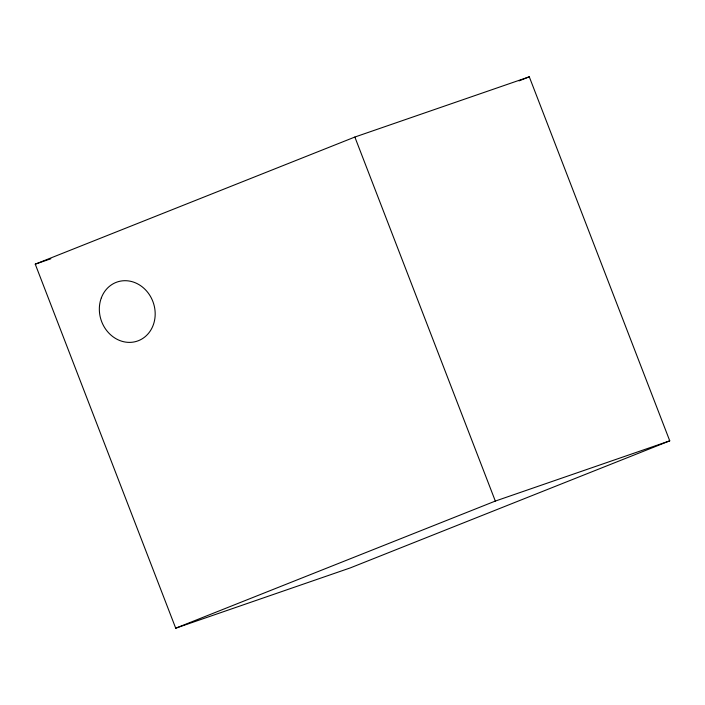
<?xml version="1.0" encoding="UTF-8"?>
<svg xmlns="http://www.w3.org/2000/svg" width="705" height="705" viewBox="0 0 705 705"><rect width="100%" height="100%" fill="white"/><g stroke="black" fill="none" stroke-linecap="round" stroke-linejoin="round"><path stroke-width="1.06" d="M35.25 264.163L354.853 137.043L529.288 76.81L669.75 440.837L350.147 567.957L175.712 628.19L35.25 264.163L50.822 258.779M519.074 80.872L529.288 76.81M175.712 628.19L495.324 501.07L669.75 440.837M354.853 137.043L495.324 501.07M101.353 297.827A31.223 27.513 71 0 0 131.192 342.33A31.223 27.513 71 0 0 149.249 294.47A31.223 27.513 71 0 0 101.353 297.827"/></g></svg>
